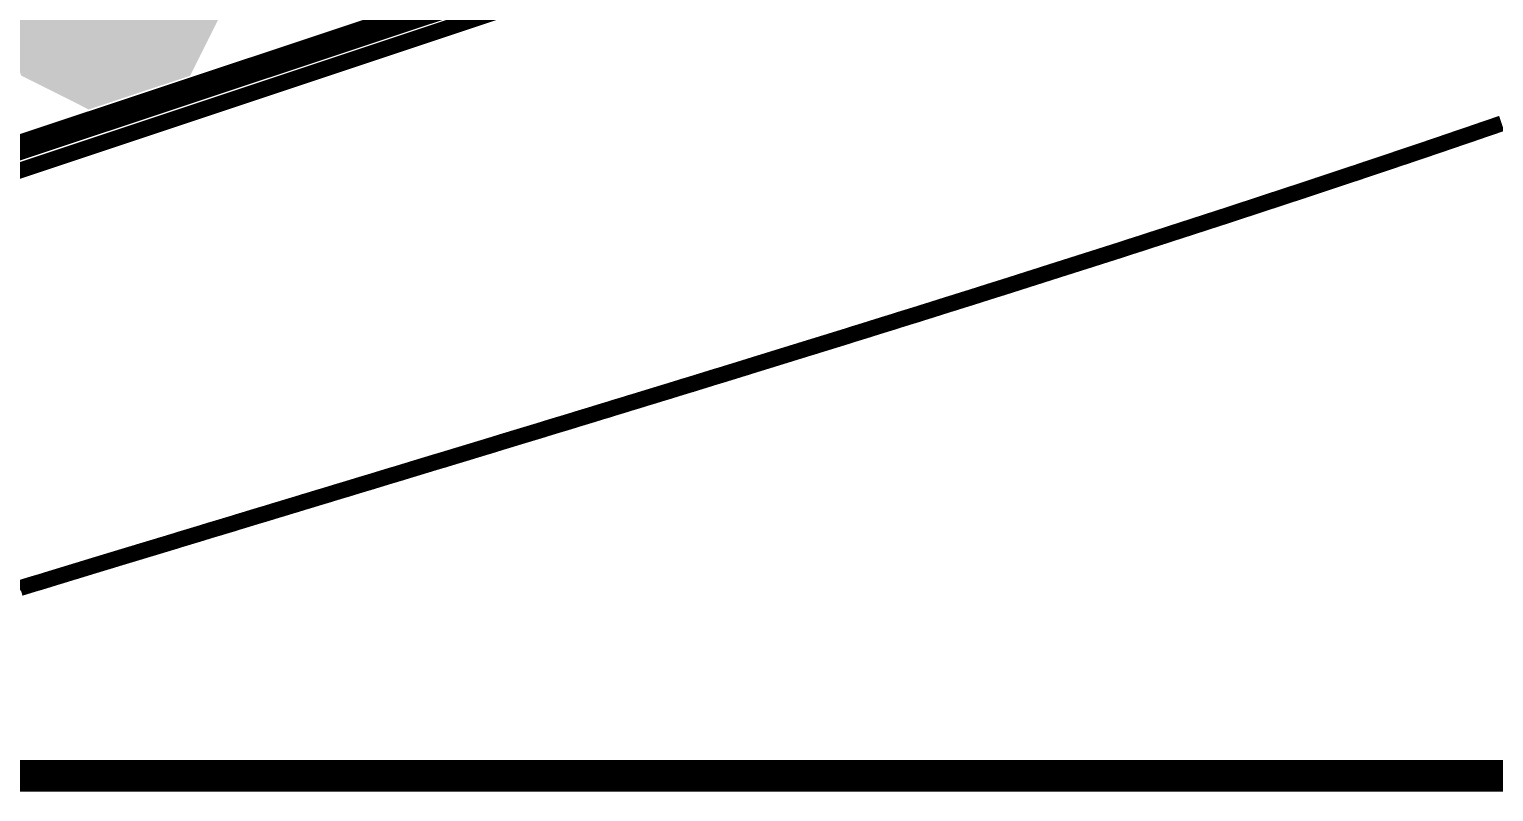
# Model space of a CAD drawing. Header units: millimetres. Extents: x -8 to 96, y -10 to 27.
# Drawn here: x 14.56 to 26.23, y -0.13 to 5.95 of the extents above; entities that cross this region are included whole.
import ezdxf

# ---------------------------------------------------------------- set-up
doc = ezdxf.new("R2010")
doc.units = ezdxf.units.MM
for name, color, linetype in [('BottomLayer', 5, 'Continuous'), ('Mechanical1', 6, 'Continuous'), ('Mechanical2', 216, 'Continuous'), ('TopLayer', 1, 'Continuous'), ('TopOverlay', 2, 'Continuous'), ('TopPaste', 8, 'Continuous'), ('TopSolder', 216, 'Continuous')]:
    doc.layers.add(name, color=color, linetype=linetype)
doc.styles.add('Arial', font='', dxfattribs={"height": 0.2})
doc.styles.get('Arial').set_extended_font_data('Arial')

# ---------------------------------------------------------------- blocks, each defined once
blk = doc.blocks.new('4_P___SMD_W____CON__3')
at = {"layer": 'TopLayer'}
for points in [[(0.375, 0.75), (-0.375, 0.75), (-0.75, 0.375), (-0.75, -0.375), (-0.375, -0.75), (0.375, -0.75), (0.75, -0.375), (0.75, 0.375)], [(2.915, 0.75), (2.165, 0.75), (1.79, 0.375), (1.79, -0.375), (2.165, -0.75), (2.915, -0.75), (3.29, -0.375), (3.29, 0.375)], [(5.455, 0.75), (4.705, 0.75), (4.33, 0.375), (4.33, -0.375), (4.705, -0.75), (5.455, -0.75), (5.83, -0.375), (5.83, 0.375)], [(7.995, 0.75), (7.245, 0.75), (6.87, 0.375), (6.87, -0.375), (7.245, -0.75), (7.995, -0.75), (8.37, -0.375), (8.37, 0.375)]]:
    blk.add_hatch(color=1, dxfattribs=at).paths.add_polyline_path(points)
at = {"layer": 'TopPaste'}
for points in [[(0.375, 0.75), (-0.375, 0.75), (-0.75, 0.375), (-0.75, -0.375), (-0.375, -0.75), (0.375, -0.75), (0.75, -0.375), (0.75, 0.375)], [(2.915, 0.75), (2.165, 0.75), (1.79, 0.375), (1.79, -0.375), (2.165, -0.75), (2.915, -0.75), (3.29, -0.375), (3.29, 0.375)], [(5.455, 0.75), (4.705, 0.75), (4.33, 0.375), (4.33, -0.375), (4.705, -0.75), (5.455, -0.75), (5.83, -0.375), (5.83, 0.375)], [(7.995, 0.75), (7.245, 0.75), (6.87, 0.375), (6.87, -0.375), (7.245, -0.75), (7.995, -0.75), (8.37, -0.375), (8.37, 0.375)]]:
    blk.add_hatch(color=8, dxfattribs=at).paths.add_polyline_path(points)
at = {"layer": 'TopSolder'}
for points in [[(0.426, 0.852), (-0.426, 0.852), (-0.852, 0.426), (-0.852, -0.426), (-0.426, -0.852), (0.426, -0.852), (0.852, -0.426), (0.852, 0.426)], [(2.966, 0.852), (2.114, 0.852), (1.688, 0.426), (1.688, -0.426), (2.114, -0.852), (2.966, -0.852), (3.392, -0.426), (3.392, 0.426)], [(5.506, 0.852), (4.654, 0.852), (4.228, 0.426), (4.228, -0.426), (4.654, -0.852), (5.506, -0.852), (5.932, -0.426), (5.932, 0.426)], [(8.046, 0.852), (7.194, 0.852), (6.768, 0.426), (6.768, -0.426), (7.194, -0.852), (8.046, -0.852), (8.472, -0.426), (8.472, 0.426)]]:
    blk.add_hatch(color=216, dxfattribs=at).paths.add_polyline_path(points)
at = {"layer": 'TopOverlay', "const_width": 0.2}
for points in [[(-0.985, 0.463), (-0.483, 0.965)], [(-0.483, 0.965), (-0.38, 0.965)], [(-0.38, 0.965), (8.102, 0.965)], [(8.102, 0.965), (8.603, 0.464)], [(-0.985, 0.463), (-0.985, -0.472)], [(8.603, 0.464), (8.603, -0.479)], [(-0.985, -0.472), (-0.491, -0.965)], [(8.117, -0.965), (8.603, -0.479)], [(-0.491, -0.965), (8.117, -0.965)]]:
    blk.add_lwpolyline(points, dxfattribs=at)
at = {"layer": 'TopOverlay', "const_width": 0.1}
for points in [[(-0.533, 0.965, 1), (-0.433, 0.965, 1)], [(-0.533, 0.965, 1), (-0.433, 0.965, 1)], [(-0.43, 0.965, 1), (-0.33, 0.965, 1)], [(-0.43, 0.965, 1), (-0.33, 0.965, 1)], [(8.052, 0.965, 1), (8.152, 0.965, 1)], [(8.052, 0.965, 1), (8.152, 0.965, 1)], [(-1.035, 0.463, 1), (-0.935, 0.463, 1)], [(-1.035, 0.463, 1), (-0.935, 0.463, 1)], [(8.553, 0.464, 1), (8.653, 0.464, 1)], [(8.553, 0.464, 1), (8.653, 0.464, 1)], [(-1.035, -0.472, 1), (-0.935, -0.472, 1)], [(-1.035, -0.472, 1), (-0.935, -0.472, 1)], [(8.553, -0.479, 1), (8.653, -0.479, 1)], [(8.553, -0.479, 1), (8.653, -0.479, 1)], [(-0.541, -0.965, 1), (-0.441, -0.965, 1)], [(-0.541, -0.965, 1), (-0.441, -0.965, 1)], [(8.067, -0.965, 1), (8.167, -0.965, 1)], [(8.067, -0.965, 1), (8.167, -0.965, 1)]]:
    blk.add_lwpolyline(points, format="xyb", close=True, dxfattribs=at)

msp = doc.modelspace()

# ---------------------------------------------------------------- linework, layer by layer
at = {"layer": 'BottomLayer'}
msp.add_line((26.797, 9.175), (0.357, 0.362), dxfattribs=at)
at = {"layer": 'Mechanical1', "const_width": 0.254}
msp.add_lwpolyline([(0.318, 0), (28.397, 0)], dxfattribs=at)
at = {"layer": 'Mechanical2', "const_width": 0.127}
msp.add_lwpolyline([(0, 0), (27, 9)], dxfattribs=at)
at = {"layer": 'TopOverlay', "const_width": 0.127}
for points in [[(26.171, 5.159), (26.298, 5.202)], [(25.917, 5.072), (26.044, 5.115)], [(26.044, 5.115), (26.171, 5.159)], [(25.535, 4.942), (25.662, 4.985)], [(25.662, 4.985), (25.789, 5.028)], [(25.789, 5.028), (25.917, 5.072)], [(25.217, 4.836), (25.281, 4.857)], [(25.281, 4.857), (25.344, 4.878)], [(25.344, 4.878), (25.408, 4.899)], [(25.408, 4.899), (25.471, 4.921)], [(25.471, 4.921), (25.535, 4.942)], [(24.836, 4.709), (24.899, 4.73)], [(24.899, 4.73), (24.963, 4.751)], [(24.963, 4.751), (25.026, 4.772)], [(25.026, 4.772), (25.09, 4.793)], [(25.09, 4.793), (25.154, 4.814)], [(25.154, 4.814), (25.217, 4.836)], [(24.455, 4.583), (24.582, 4.625)], [(24.582, 4.625), (24.709, 4.666)], [(24.709, 4.666), (24.836, 4.709)], [(24.075, 4.458), (24.202, 4.5)], [(24.202, 4.5), (24.328, 4.541)], [(24.328, 4.541), (24.455, 4.583)], [(23.695, 4.335), (23.822, 4.376)], [(23.822, 4.376), (23.948, 4.417)], [(23.948, 4.417), (24.075, 4.458)], [(23.443, 4.253), (23.506, 4.274)], [(23.506, 4.274), (23.569, 4.294)], [(23.569, 4.294), (23.695, 4.335)], [(23.065, 4.132), (23.128, 4.152)], [(23.128, 4.152), (23.191, 4.172)], [(23.191, 4.172), (23.254, 4.192)], [(23.254, 4.192), (23.317, 4.213)], [(23.317, 4.213), (23.38, 4.233)], [(23.38, 4.233), (23.443, 4.253)], [(22.687, 4.012), (22.75, 4.032)], [(22.75, 4.032), (22.813, 4.052)], [(22.813, 4.052), (22.876, 4.072)], [(22.876, 4.072), (22.939, 4.092)], [(22.939, 4.092), (23.002, 4.112)], [(23.002, 4.112), (23.065, 4.132)], [(22.311, 3.892), (22.374, 3.912)], [(22.374, 3.912), (22.437, 3.932)], [(22.437, 3.932), (22.499, 3.952)], [(22.499, 3.952), (22.562, 3.972)], [(22.562, 3.972), (22.625, 3.992)], [(22.625, 3.992), (22.687, 4.012)], [(21.936, 3.774), (21.999, 3.794)], [(21.999, 3.794), (22.061, 3.813)], [(22.061, 3.813), (22.124, 3.833)], [(22.124, 3.833), (22.186, 3.853)], [(22.186, 3.853), (22.249, 3.873)], [(22.249, 3.873), (22.311, 3.892)], [(21.562, 3.657), (21.625, 3.676)], [(21.625, 3.676), (21.687, 3.696)], [(21.687, 3.696), (21.749, 3.715)], [(21.749, 3.715), (21.811, 3.735)], [(21.811, 3.735), (21.874, 3.755)], [(21.874, 3.755), (21.936, 3.774)], [(21.19, 3.541), (21.252, 3.56)], [(21.252, 3.56), (21.314, 3.58)], [(21.314, 3.58), (21.376, 3.599)], [(21.376, 3.599), (21.438, 3.618)], [(21.438, 3.618), (21.5, 3.638)], [(21.5, 3.638), (21.562, 3.657)], [(20.819, 3.426), (20.881, 3.445)], [(20.881, 3.445), (20.943, 3.464)], [(20.943, 3.464), (21.004, 3.483)], [(21.004, 3.483), (21.066, 3.502)], [(21.066, 3.502), (21.128, 3.522)], [(21.128, 3.522), (21.19, 3.541)], [(20.45, 3.312), (20.511, 3.331)], [(20.511, 3.331), (20.573, 3.35)], [(20.573, 3.35), (20.634, 3.369)], [(20.634, 3.369), (20.696, 3.388)], [(20.696, 3.388), (20.757, 3.407)], [(20.757, 3.407), (20.819, 3.426)], [(20.082, 3.198), (20.143, 3.217)], [(20.143, 3.217), (20.205, 3.236)], [(20.205, 3.236), (20.266, 3.255)], [(20.266, 3.255), (20.327, 3.274)], [(20.327, 3.274), (20.388, 3.293)], [(20.388, 3.293), (20.45, 3.312)], [(19.716, 3.086), (19.777, 3.105)], [(19.777, 3.105), (19.838, 3.123)], [(19.838, 3.123), (19.899, 3.142)], [(19.899, 3.142), (19.96, 3.161)], [(19.96, 3.161), (20.021, 3.18)], [(20.021, 3.18), (20.082, 3.198)], [(19.292, 2.956), (19.352, 2.975)], [(19.352, 2.975), (19.413, 2.993)], [(19.413, 2.993), (19.473, 3.012)], [(19.473, 3.012), (19.534, 3.03)], [(19.534, 3.03), (19.595, 3.049)], [(19.595, 3.049), (19.655, 3.067)], [(19.655, 3.067), (19.716, 3.086)], [(18.93, 2.846), (18.99, 2.864)], [(18.99, 2.864), (19.05, 2.882)], [(19.05, 2.882), (19.11, 2.901)], [(19.11, 2.901), (19.171, 2.919)], [(19.171, 2.919), (19.231, 2.938)], [(19.231, 2.938), (19.292, 2.956)], [(18.57, 2.736), (18.63, 2.754)], [(18.63, 2.754), (18.69, 2.773)], [(18.69, 2.773), (18.749, 2.791)], [(18.749, 2.791), (18.81, 2.809)], [(18.81, 2.809), (18.87, 2.827)], [(18.87, 2.827), (18.93, 2.846)], [(18.152, 2.609), (18.212, 2.627)], [(18.212, 2.627), (18.271, 2.645)], [(18.271, 2.645), (18.331, 2.664)], [(18.331, 2.664), (18.391, 2.682)], [(18.391, 2.682), (18.45, 2.7)], [(18.45, 2.7), (18.51, 2.718)], [(18.51, 2.718), (18.57, 2.736)], [(17.797, 2.502), (17.856, 2.519)], [(17.856, 2.519), (17.915, 2.537)], [(17.915, 2.537), (17.974, 2.555)], [(17.974, 2.555), (18.034, 2.573)], [(18.034, 2.573), (18.093, 2.591)], [(18.093, 2.591), (18.152, 2.609)], [(17.385, 2.377), (17.444, 2.395)], [(17.444, 2.395), (17.503, 2.412)], [(17.503, 2.412), (17.561, 2.43)], [(17.561, 2.43), (17.62, 2.448)], [(17.62, 2.448), (17.679, 2.466)], [(17.679, 2.466), (17.738, 2.484)], [(17.738, 2.484), (17.797, 2.502)], [(17.035, 2.271), (17.093, 2.288)], [(17.093, 2.288), (17.151, 2.306)], [(17.151, 2.306), (17.21, 2.324)], [(17.21, 2.324), (17.268, 2.341)], [(17.268, 2.341), (17.327, 2.359)], [(17.327, 2.359), (17.385, 2.377)], [(16.629, 2.148), (16.687, 2.165)], [(16.687, 2.165), (16.744, 2.183)], [(16.744, 2.183), (16.802, 2.2)], [(16.802, 2.2), (16.86, 2.218)], [(16.86, 2.218), (16.918, 2.235)], [(16.918, 2.235), (16.976, 2.253)], [(16.976, 2.253), (17.035, 2.271)], [(16.226, 2.026), (16.283, 2.043)], [(16.283, 2.043), (16.341, 2.061)], [(16.341, 2.061), (16.398, 2.078)], [(16.398, 2.078), (16.456, 2.095)], [(16.456, 2.095), (16.513, 2.113)], [(16.513, 2.113), (16.571, 2.13)], [(16.571, 2.13), (16.629, 2.148)], [(15.827, 1.905), (15.884, 1.922)], [(15.884, 1.922), (15.94, 1.939)], [(15.94, 1.939), (15.997, 1.957)], [(15.997, 1.957), (16.055, 1.974)], [(16.055, 1.974), (16.112, 1.991)], [(16.112, 1.991), (16.169, 2.008)], [(16.169, 2.008), (16.226, 2.026)], [(15.487, 1.802), (15.544, 1.819)], [(15.544, 1.819), (15.6, 1.836)], [(15.6, 1.836), (15.657, 1.853)], [(15.657, 1.853), (15.713, 1.87)], [(15.713, 1.87), (15.77, 1.888)], [(15.77, 1.888), (15.827, 1.905)], [(15.094, 1.683), (15.15, 1.7)], [(15.15, 1.7), (15.206, 1.717)], [(15.206, 1.717), (15.262, 1.734)], [(15.262, 1.734), (15.318, 1.751)], [(15.318, 1.751), (15.375, 1.768)], [(15.375, 1.768), (15.431, 1.785)], [(15.431, 1.785), (15.487, 1.802)], [(14.705, 1.564), (14.76, 1.581)], [(14.76, 1.581), (14.816, 1.598)], [(14.816, 1.598), (14.871, 1.615)], [(14.871, 1.615), (14.927, 1.632)], [(14.927, 1.632), (14.983, 1.649)], [(14.983, 1.649), (15.038, 1.666)], [(15.038, 1.666), (15.094, 1.683)], [(14.484, 1.497), (14.539, 1.514)], [(14.539, 1.514), (14.594, 1.531)], [(14.594, 1.531), (14.65, 1.547)], [(14.65, 1.547), (14.705, 1.564)]]:
    msp.add_lwpolyline(points, dxfattribs=at)
at = {"layer": 'TopOverlay', "const_width": 0.0635}
for points in [[(26.012, 5.115, 1), (26.075, 5.115, 1)], [(26.012, 5.115, 1), (26.075, 5.115, 1)], [(26.139, 5.159, 1), (26.203, 5.159, 1)], [(26.139, 5.159, 1), (26.203, 5.159, 1)], [(25.63, 4.985, 1), (25.694, 4.985, 1)], [(25.63, 4.985, 1), (25.694, 4.985, 1)], [(25.758, 5.028, 1), (25.821, 5.028, 1)], [(25.758, 5.028, 1), (25.821, 5.028, 1)], [(25.885, 5.072, 1), (25.948, 5.072, 1)], [(25.885, 5.072, 1), (25.948, 5.072, 1)], [(25.249, 4.857, 1), (25.312, 4.857, 1)], [(25.249, 4.857, 1), (25.312, 4.857, 1)], [(25.312, 4.878, 1), (25.376, 4.878, 1)], [(25.312, 4.878, 1), (25.376, 4.878, 1)], [(25.376, 4.899, 1), (25.44, 4.899, 1)], [(25.376, 4.899, 1), (25.44, 4.899, 1)], [(25.44, 4.921, 1), (25.503, 4.921, 1)], [(25.44, 4.921, 1), (25.503, 4.921, 1)], [(25.503, 4.942, 1), (25.567, 4.942, 1)], [(25.503, 4.942, 1), (25.567, 4.942, 1)], [(24.868, 4.73, 1), (24.931, 4.73, 1)], [(24.868, 4.73, 1), (24.931, 4.73, 1)], [(24.931, 4.751, 1), (24.995, 4.751, 1)], [(24.931, 4.751, 1), (24.995, 4.751, 1)], [(24.995, 4.772, 1), (25.058, 4.772, 1)], [(24.995, 4.772, 1), (25.058, 4.772, 1)], [(25.058, 4.793, 1), (25.122, 4.793, 1)], [(25.058, 4.793, 1), (25.122, 4.793, 1)], [(25.122, 4.814, 1), (25.185, 4.814, 1)], [(25.122, 4.814, 1), (25.185, 4.814, 1)], [(25.185, 4.836, 1), (25.249, 4.836, 1)], [(25.185, 4.836, 1), (25.249, 4.836, 1)], [(24.55, 4.625, 1), (24.614, 4.625, 1)], [(24.55, 4.625, 1), (24.614, 4.625, 1)], [(24.677, 4.666, 1), (24.741, 4.666, 1)], [(24.677, 4.666, 1), (24.741, 4.666, 1)], [(24.804, 4.709, 1), (24.868, 4.709, 1)], [(24.804, 4.709, 1), (24.868, 4.709, 1)], [(24.17, 4.5, 1), (24.233, 4.5, 1)], [(24.17, 4.5, 1), (24.233, 4.5, 1)], [(24.297, 4.541, 1), (24.36, 4.541, 1)], [(24.297, 4.541, 1), (24.36, 4.541, 1)], [(24.423, 4.583, 1), (24.487, 4.583, 1)], [(24.423, 4.583, 1), (24.487, 4.583, 1)], [(23.79, 4.376, 1), (23.854, 4.376, 1)], [(23.79, 4.376, 1), (23.854, 4.376, 1)], [(23.917, 4.417, 1), (23.98, 4.417, 1)], [(23.917, 4.417, 1), (23.98, 4.417, 1)], [(24.043, 4.458, 1), (24.107, 4.458, 1)], [(24.043, 4.458, 1), (24.107, 4.458, 1)], [(23.474, 4.274, 1), (23.538, 4.274, 1)], [(23.474, 4.274, 1), (23.538, 4.274, 1)], [(23.537, 4.294, 1), (23.601, 4.294, 1)], [(23.537, 4.294, 1), (23.601, 4.294, 1)], [(23.664, 4.335, 1), (23.727, 4.335, 1)], [(23.664, 4.335, 1), (23.727, 4.335, 1)], [(23.096, 4.152, 1), (23.159, 4.152, 1)], [(23.096, 4.152, 1), (23.159, 4.152, 1)], [(23.159, 4.172, 1), (23.222, 4.172, 1)], [(23.159, 4.172, 1), (23.222, 4.172, 1)], [(23.222, 4.192, 1), (23.285, 4.192, 1)], [(23.222, 4.192, 1), (23.285, 4.192, 1)], [(23.285, 4.213, 1), (23.348, 4.213, 1)], [(23.285, 4.213, 1), (23.348, 4.213, 1)], [(23.348, 4.233, 1), (23.412, 4.233, 1)], [(23.348, 4.233, 1), (23.412, 4.233, 1)], [(23.411, 4.253, 1), (23.475, 4.253, 1)], [(23.411, 4.253, 1), (23.475, 4.253, 1)], [(22.719, 4.032, 1), (22.782, 4.032, 1)], [(22.719, 4.032, 1), (22.782, 4.032, 1)], [(22.781, 4.052, 1), (22.845, 4.052, 1)], [(22.781, 4.052, 1), (22.845, 4.052, 1)], [(22.844, 4.072, 1), (22.908, 4.072, 1)], [(22.844, 4.072, 1), (22.908, 4.072, 1)], [(22.907, 4.092, 1), (22.971, 4.092, 1)], [(22.907, 4.092, 1), (22.971, 4.092, 1)], [(22.97, 4.112, 1), (23.034, 4.112, 1)], [(22.97, 4.112, 1), (23.034, 4.112, 1)], [(23.033, 4.132, 1), (23.096, 4.132, 1)], [(23.033, 4.132, 1), (23.096, 4.132, 1)], [(22.342, 3.912, 1), (22.406, 3.912, 1)], [(22.342, 3.912, 1), (22.406, 3.912, 1)], [(22.405, 3.932, 1), (22.468, 3.932, 1)], [(22.405, 3.932, 1), (22.468, 3.932, 1)], [(22.467, 3.952, 1), (22.531, 3.952, 1)], [(22.467, 3.952, 1), (22.531, 3.952, 1)], [(22.53, 3.972, 1), (22.594, 3.972, 1)], [(22.53, 3.972, 1), (22.594, 3.972, 1)], [(22.593, 3.992, 1), (22.656, 3.992, 1)], [(22.593, 3.992, 1), (22.656, 3.992, 1)], [(22.656, 4.012, 1), (22.719, 4.012, 1)], [(22.656, 4.012, 1), (22.719, 4.012, 1)], [(21.967, 3.794, 1), (22.03, 3.794, 1)], [(21.967, 3.794, 1), (22.03, 3.794, 1)], [(22.029, 3.813, 1), (22.093, 3.813, 1)], [(22.029, 3.813, 1), (22.093, 3.813, 1)], [(22.092, 3.833, 1), (22.155, 3.833, 1)], [(22.092, 3.833, 1), (22.155, 3.833, 1)], [(22.154, 3.853, 1), (22.218, 3.853, 1)], [(22.154, 3.853, 1), (22.218, 3.853, 1)], [(22.217, 3.873, 1), (22.28, 3.873, 1)], [(22.217, 3.873, 1), (22.28, 3.873, 1)], [(22.28, 3.892, 1), (22.343, 3.892, 1)], [(22.28, 3.892, 1), (22.343, 3.892, 1)], [(21.593, 3.676, 1), (21.656, 3.676, 1)], [(21.593, 3.676, 1), (21.656, 3.676, 1)], [(21.655, 3.696, 1), (21.719, 3.696, 1)], [(21.655, 3.696, 1), (21.719, 3.696, 1)], [(21.717, 3.715, 1), (21.781, 3.715, 1)], [(21.717, 3.715, 1), (21.781, 3.715, 1)], [(21.78, 3.735, 1), (21.843, 3.735, 1)], [(21.78, 3.735, 1), (21.843, 3.735, 1)], [(21.842, 3.755, 1), (21.906, 3.755, 1)], [(21.842, 3.755, 1), (21.906, 3.755, 1)], [(21.904, 3.774, 1), (21.968, 3.774, 1)], [(21.904, 3.774, 1), (21.968, 3.774, 1)], [(21.22, 3.56, 1), (21.284, 3.56, 1)], [(21.22, 3.56, 1), (21.284, 3.56, 1)], [(21.282, 3.58, 1), (21.346, 3.58, 1)], [(21.282, 3.58, 1), (21.346, 3.58, 1)], [(21.344, 3.599, 1), (21.408, 3.599, 1)], [(21.344, 3.599, 1), (21.408, 3.599, 1)], [(21.406, 3.618, 1), (21.47, 3.618, 1)], [(21.406, 3.618, 1), (21.47, 3.618, 1)], [(21.469, 3.638, 1), (21.532, 3.638, 1)], [(21.469, 3.638, 1), (21.532, 3.638, 1)], [(21.531, 3.657, 1), (21.594, 3.657, 1)], [(21.531, 3.657, 1), (21.594, 3.657, 1)], [(20.849, 3.445, 1), (20.913, 3.445, 1)], [(20.849, 3.445, 1), (20.913, 3.445, 1)], [(20.911, 3.464, 1), (20.974, 3.464, 1)], [(20.911, 3.464, 1), (20.974, 3.464, 1)], [(20.973, 3.483, 1), (21.036, 3.483, 1)], [(20.973, 3.483, 1), (21.036, 3.483, 1)], [(21.034, 3.502, 1), (21.098, 3.502, 1)], [(21.034, 3.502, 1), (21.098, 3.502, 1)], [(21.096, 3.522, 1), (21.16, 3.522, 1)], [(21.096, 3.522, 1), (21.16, 3.522, 1)], [(21.158, 3.541, 1), (21.222, 3.541, 1)], [(21.158, 3.541, 1), (21.222, 3.541, 1)], [(20.48, 3.331, 1), (20.543, 3.331, 1)], [(20.48, 3.331, 1), (20.543, 3.331, 1)], [(20.541, 3.35, 1), (20.604, 3.35, 1)], [(20.541, 3.35, 1), (20.604, 3.35, 1)], [(20.603, 3.369, 1), (20.666, 3.369, 1)], [(20.603, 3.369, 1), (20.666, 3.369, 1)], [(20.664, 3.388, 1), (20.728, 3.388, 1)], [(20.664, 3.388, 1), (20.728, 3.388, 1)], [(20.726, 3.407, 1), (20.789, 3.407, 1)], [(20.726, 3.407, 1), (20.789, 3.407, 1)], [(20.787, 3.426, 1), (20.851, 3.426, 1)], [(20.787, 3.426, 1), (20.851, 3.426, 1)], [(20.112, 3.217, 1), (20.175, 3.217, 1)], [(20.112, 3.217, 1), (20.175, 3.217, 1)], [(20.173, 3.236, 1), (20.236, 3.236, 1)], [(20.173, 3.236, 1), (20.236, 3.236, 1)], [(20.234, 3.255, 1), (20.298, 3.255, 1)], [(20.234, 3.255, 1), (20.298, 3.255, 1)], [(20.295, 3.274, 1), (20.359, 3.274, 1)], [(20.295, 3.274, 1), (20.359, 3.274, 1)], [(20.357, 3.293, 1), (20.42, 3.293, 1)], [(20.357, 3.293, 1), (20.42, 3.293, 1)], [(20.418, 3.312, 1), (20.482, 3.312, 1)], [(20.418, 3.312, 1), (20.482, 3.312, 1)], [(19.745, 3.105, 1), (19.809, 3.105, 1)], [(19.745, 3.105, 1), (19.809, 3.105, 1)], [(19.806, 3.123, 1), (19.87, 3.123, 1)], [(19.806, 3.123, 1), (19.87, 3.123, 1)], [(19.867, 3.142, 1), (19.931, 3.142, 1)], [(19.867, 3.142, 1), (19.931, 3.142, 1)], [(19.928, 3.161, 1), (19.992, 3.161, 1)], [(19.928, 3.161, 1), (19.992, 3.161, 1)], [(19.989, 3.18, 1), (20.053, 3.18, 1)], [(19.989, 3.18, 1), (20.053, 3.18, 1)], [(20.05, 3.198, 1), (20.114, 3.198, 1)], [(20.05, 3.198, 1), (20.114, 3.198, 1)], [(19.32, 2.975, 1), (19.384, 2.975, 1)], [(19.32, 2.975, 1), (19.384, 2.975, 1)], [(19.381, 2.993, 1), (19.444, 2.993, 1)], [(19.381, 2.993, 1), (19.444, 2.993, 1)], [(19.442, 3.012, 1), (19.505, 3.012, 1)], [(19.442, 3.012, 1), (19.505, 3.012, 1)], [(19.502, 3.03, 1), (19.566, 3.03, 1)], [(19.502, 3.03, 1), (19.566, 3.03, 1)], [(19.563, 3.049, 1), (19.626, 3.049, 1)], [(19.563, 3.049, 1), (19.626, 3.049, 1)], [(19.624, 3.067, 1), (19.687, 3.067, 1)], [(19.624, 3.067, 1), (19.687, 3.067, 1)], [(19.684, 3.086, 1), (19.748, 3.086, 1)], [(19.684, 3.086, 1), (19.748, 3.086, 1)], [(18.958, 2.864, 1), (19.022, 2.864, 1)], [(18.958, 2.864, 1), (19.022, 2.864, 1)], [(19.018, 2.882, 1), (19.082, 2.882, 1)], [(19.018, 2.882, 1), (19.082, 2.882, 1)], [(19.079, 2.901, 1), (19.142, 2.901, 1)], [(19.079, 2.901, 1), (19.142, 2.901, 1)], [(19.139, 2.919, 1), (19.203, 2.919, 1)], [(19.139, 2.919, 1), (19.203, 2.919, 1)], [(19.199, 2.938, 1), (19.263, 2.938, 1)], [(19.199, 2.938, 1), (19.263, 2.938, 1)], [(19.26, 2.956, 1), (19.323, 2.956, 1)], [(19.26, 2.956, 1), (19.323, 2.956, 1)], [(18.598, 2.754, 1), (18.661, 2.754, 1)], [(18.598, 2.754, 1), (18.661, 2.754, 1)], [(18.658, 2.773, 1), (18.721, 2.773, 1)], [(18.658, 2.773, 1), (18.721, 2.773, 1)], [(18.718, 2.791, 1), (18.781, 2.791, 1)], [(18.718, 2.791, 1), (18.781, 2.791, 1)], [(18.778, 2.809, 1), (18.841, 2.809, 1)], [(18.778, 2.809, 1), (18.841, 2.809, 1)], [(18.838, 2.827, 1), (18.901, 2.827, 1)], [(18.838, 2.827, 1), (18.901, 2.827, 1)], [(18.898, 2.846, 1), (18.961, 2.846, 1)], [(18.898, 2.846, 1), (18.961, 2.846, 1)], [(18.18, 2.627, 1), (18.244, 2.627, 1)], [(18.18, 2.627, 1), (18.244, 2.627, 1)], [(18.24, 2.645, 1), (18.303, 2.645, 1)], [(18.24, 2.645, 1), (18.303, 2.645, 1)], [(18.299, 2.664, 1), (18.363, 2.664, 1)], [(18.299, 2.664, 1), (18.363, 2.664, 1)], [(18.359, 2.682, 1), (18.422, 2.682, 1)], [(18.359, 2.682, 1), (18.422, 2.682, 1)], [(18.419, 2.7, 1), (18.482, 2.7, 1)], [(18.419, 2.7, 1), (18.482, 2.7, 1)], [(18.478, 2.718, 1), (18.542, 2.718, 1)], [(18.478, 2.718, 1), (18.542, 2.718, 1)], [(18.538, 2.736, 1), (18.602, 2.736, 1)], [(18.538, 2.736, 1), (18.602, 2.736, 1)], [(17.824, 2.519, 1), (17.888, 2.519, 1)], [(17.824, 2.519, 1), (17.888, 2.519, 1)], [(17.884, 2.537, 1), (17.947, 2.537, 1)], [(17.884, 2.537, 1), (17.947, 2.537, 1)], [(17.943, 2.555, 1), (18.006, 2.555, 1)], [(17.943, 2.555, 1), (18.006, 2.555, 1)], [(18.002, 2.573, 1), (18.065, 2.573, 1)], [(18.002, 2.573, 1), (18.065, 2.573, 1)], [(18.061, 2.591, 1), (18.125, 2.591, 1)], [(18.061, 2.591, 1), (18.125, 2.591, 1)], [(18.121, 2.609, 1), (18.184, 2.609, 1)], [(18.121, 2.609, 1), (18.184, 2.609, 1)], [(17.412, 2.395, 1), (17.476, 2.395, 1)], [(17.412, 2.395, 1), (17.476, 2.395, 1)], [(17.471, 2.412, 1), (17.534, 2.412, 1)], [(17.471, 2.412, 1), (17.534, 2.412, 1)], [(17.53, 2.43, 1), (17.593, 2.43, 1)], [(17.53, 2.43, 1), (17.593, 2.43, 1)], [(17.588, 2.448, 1), (17.652, 2.448, 1)], [(17.588, 2.448, 1), (17.652, 2.448, 1)], [(17.647, 2.466, 1), (17.711, 2.466, 1)], [(17.647, 2.466, 1), (17.711, 2.466, 1)], [(17.706, 2.484, 1), (17.77, 2.484, 1)], [(17.706, 2.484, 1), (17.77, 2.484, 1)], [(17.765, 2.502, 1), (17.829, 2.502, 1)], [(17.765, 2.502, 1), (17.829, 2.502, 1)], [(17.061, 2.288, 1), (17.125, 2.288, 1)], [(17.061, 2.288, 1), (17.125, 2.288, 1)], [(17.12, 2.306, 1), (17.183, 2.306, 1)], [(17.12, 2.306, 1), (17.183, 2.306, 1)], [(17.178, 2.324, 1), (17.241, 2.324, 1)], [(17.178, 2.324, 1), (17.241, 2.324, 1)], [(17.236, 2.341, 1), (17.3, 2.341, 1)], [(17.236, 2.341, 1), (17.3, 2.341, 1)], [(17.295, 2.359, 1), (17.358, 2.359, 1)], [(17.295, 2.359, 1), (17.358, 2.359, 1)], [(17.353, 2.377, 1), (17.417, 2.377, 1)], [(17.353, 2.377, 1), (17.417, 2.377, 1)], [(16.655, 2.165, 1), (16.718, 2.165, 1)], [(16.655, 2.165, 1), (16.718, 2.165, 1)], [(16.713, 2.183, 1), (16.776, 2.183, 1)], [(16.713, 2.183, 1), (16.776, 2.183, 1)], [(16.771, 2.2, 1), (16.834, 2.2, 1)], [(16.771, 2.2, 1), (16.834, 2.2, 1)], [(16.829, 2.218, 1), (16.892, 2.218, 1)], [(16.829, 2.218, 1), (16.892, 2.218, 1)], [(16.887, 2.235, 1), (16.95, 2.235, 1)], [(16.887, 2.235, 1), (16.95, 2.235, 1)], [(16.945, 2.253, 1), (17.008, 2.253, 1)], [(16.945, 2.253, 1), (17.008, 2.253, 1)], [(17.003, 2.271, 1), (17.066, 2.271, 1)], [(17.003, 2.271, 1), (17.066, 2.271, 1)], [(16.252, 2.043, 1), (16.315, 2.043, 1)], [(16.252, 2.043, 1), (16.315, 2.043, 1)], [(16.309, 2.061, 1), (16.373, 2.061, 1)], [(16.309, 2.061, 1), (16.373, 2.061, 1)], [(16.366, 2.078, 1), (16.43, 2.078, 1)], [(16.366, 2.078, 1), (16.43, 2.078, 1)], [(16.424, 2.095, 1), (16.487, 2.095, 1)], [(16.424, 2.095, 1), (16.487, 2.095, 1)], [(16.482, 2.113, 1), (16.545, 2.113, 1)], [(16.482, 2.113, 1), (16.545, 2.113, 1)], [(16.539, 2.13, 1), (16.603, 2.13, 1)], [(16.539, 2.13, 1), (16.603, 2.13, 1)], [(16.597, 2.148, 1), (16.66, 2.148, 1)], [(16.597, 2.148, 1), (16.66, 2.148, 1)], [(15.852, 1.922, 1), (15.915, 1.922, 1)], [(15.852, 1.922, 1), (15.915, 1.922, 1)], [(15.909, 1.939, 1), (15.972, 1.939, 1)], [(15.909, 1.939, 1), (15.972, 1.939, 1)], [(15.966, 1.957, 1), (16.029, 1.957, 1)], [(15.966, 1.957, 1), (16.029, 1.957, 1)], [(16.023, 1.974, 1), (16.086, 1.974, 1)], [(16.023, 1.974, 1), (16.086, 1.974, 1)], [(16.08, 1.991, 1), (16.143, 1.991, 1)], [(16.08, 1.991, 1), (16.143, 1.991, 1)], [(16.137, 2.008, 1), (16.201, 2.008, 1)], [(16.137, 2.008, 1), (16.201, 2.008, 1)], [(16.194, 2.026, 1), (16.258, 2.026, 1)], [(16.194, 2.026, 1), (16.258, 2.026, 1)], [(15.512, 1.819, 1), (15.575, 1.819, 1)], [(15.512, 1.819, 1), (15.575, 1.819, 1)], [(15.568, 1.836, 1), (15.632, 1.836, 1)], [(15.568, 1.836, 1), (15.632, 1.836, 1)], [(15.625, 1.853, 1), (15.688, 1.853, 1)], [(15.625, 1.853, 1), (15.688, 1.853, 1)], [(15.682, 1.87, 1), (15.745, 1.87, 1)], [(15.682, 1.87, 1), (15.745, 1.87, 1)], [(15.738, 1.888, 1), (15.802, 1.888, 1)], [(15.738, 1.888, 1), (15.802, 1.888, 1)], [(15.795, 1.905, 1), (15.858, 1.905, 1)], [(15.795, 1.905, 1), (15.858, 1.905, 1)], [(15.118, 1.7, 1), (15.182, 1.7, 1)], [(15.118, 1.7, 1), (15.182, 1.7, 1)], [(15.174, 1.717, 1), (15.238, 1.717, 1)], [(15.174, 1.717, 1), (15.238, 1.717, 1)], [(15.231, 1.734, 1), (15.294, 1.734, 1)], [(15.231, 1.734, 1), (15.294, 1.734, 1)], [(15.287, 1.751, 1), (15.35, 1.751, 1)], [(15.287, 1.751, 1), (15.35, 1.751, 1)], [(15.343, 1.768, 1), (15.406, 1.768, 1)], [(15.343, 1.768, 1), (15.406, 1.768, 1)], [(15.399, 1.785, 1), (15.463, 1.785, 1)], [(15.399, 1.785, 1), (15.463, 1.785, 1)], [(15.455, 1.802, 1), (15.519, 1.802, 1)], [(15.455, 1.802, 1), (15.519, 1.802, 1)], [(14.729, 1.581, 1), (14.792, 1.581, 1)], [(14.729, 1.581, 1), (14.792, 1.581, 1)], [(14.784, 1.598, 1), (14.848, 1.598, 1)], [(14.784, 1.598, 1), (14.848, 1.598, 1)], [(14.84, 1.615, 1), (14.903, 1.615, 1)], [(14.84, 1.615, 1), (14.903, 1.615, 1)], [(14.895, 1.632, 1), (14.959, 1.632, 1)], [(14.895, 1.632, 1), (14.959, 1.632, 1)], [(14.951, 1.649, 1), (15.014, 1.649, 1)], [(14.951, 1.649, 1), (15.014, 1.649, 1)], [(15.007, 1.666, 1), (15.07, 1.666, 1)], [(15.007, 1.666, 1), (15.07, 1.666, 1)], [(15.063, 1.683, 1), (15.126, 1.683, 1)], [(15.063, 1.683, 1), (15.126, 1.683, 1)], [(14.507, 1.514, 1), (14.571, 1.514, 1)], [(14.507, 1.514, 1), (14.571, 1.514, 1)], [(14.563, 1.531, 1), (14.626, 1.531, 1)], [(14.563, 1.531, 1), (14.626, 1.531, 1)], [(14.618, 1.547, 1), (14.681, 1.547, 1)], [(14.618, 1.547, 1), (14.681, 1.547, 1)], [(14.673, 1.564, 1), (14.737, 1.564, 1)], [(14.673, 1.564, 1), (14.737, 1.564, 1)]]:
    msp.add_lwpolyline(points, format="xyb", close=True, dxfattribs=at)

# ---------------------------------------------------------------- block references
at = {"rotation": 18.39999999999998}
msp.add_blockref('4_P___SMD_W____CON__3', (10.346, 4.653), dxfattribs=at)

# ---------------------------------------------------------------- texts
at = {"layer": 'TopOverlay', "style": 'Arial'}
msp.add_text('TOUCH CONTROL', height=0.5, rotation=18.4, dxfattribs=at).set_placement((9.521, 5.496))

doc.saveas('drawing.dxf')
